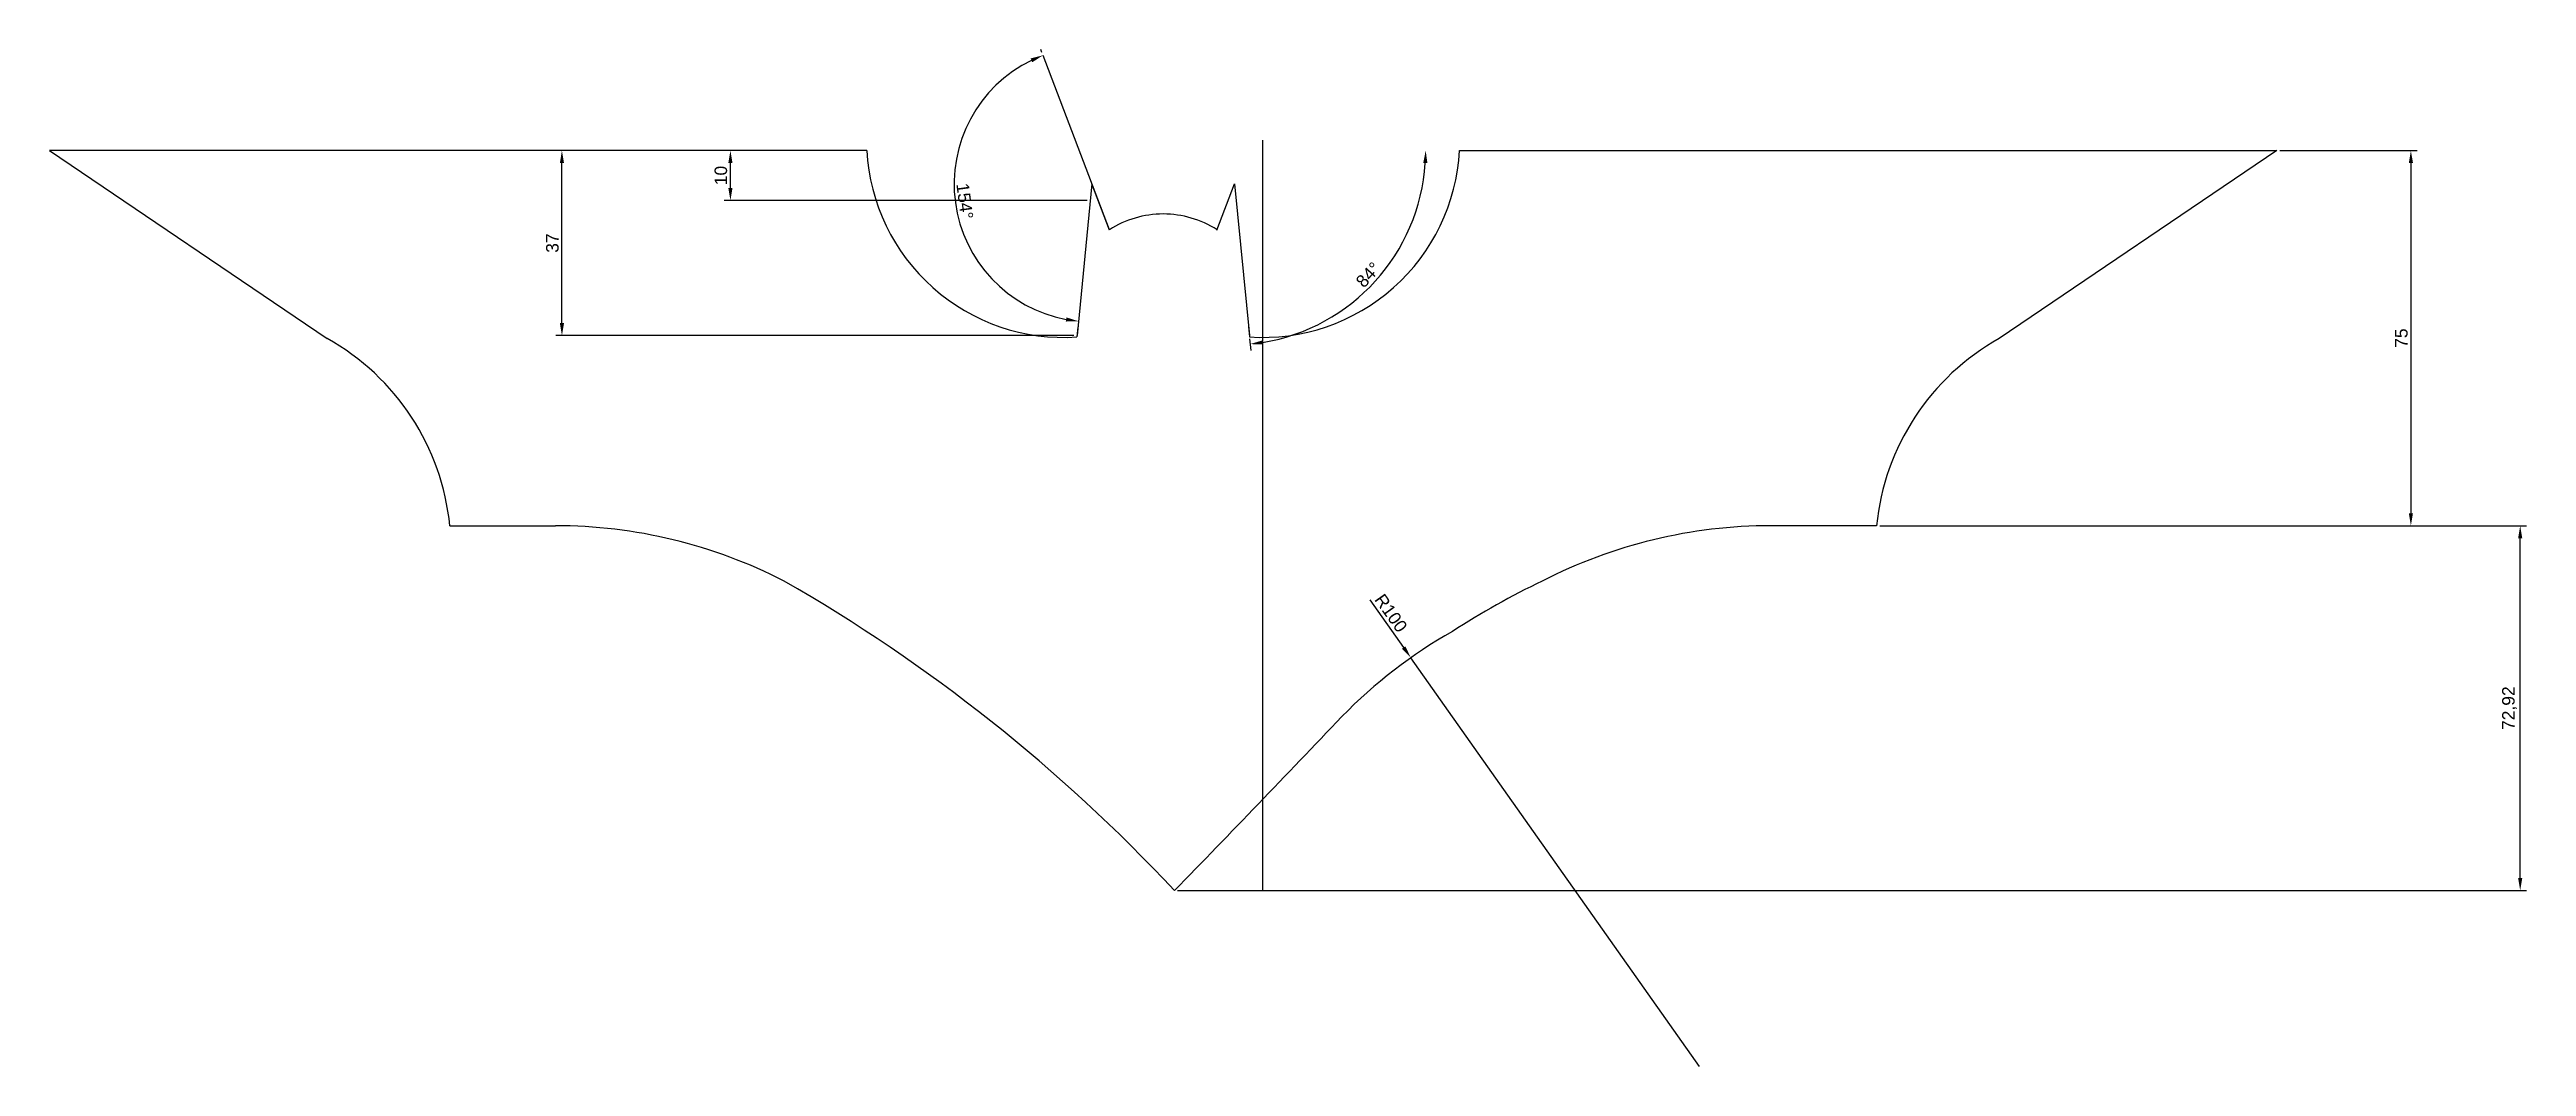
# Model space of a CAD drawing. Header units: millimetres. Extents: x 4027 to 4522, y 2314 to 2517.
import ezdxf

# ---------------------------------------------------------------- set-up
doc = ezdxf.new("R2010")
doc.units = ezdxf.units.MM
doc.styles.get("Standard").update_dxf_attribs({"font": 'arial.ttf'})
doc.dimstyles.new('ISO-25', dxfattribs={"dimtxt": 2.5, "dimasz": 2.5, "dimexe": 1.25, "dimexo": 0.625, "dimtad": 1, "dimtxsty": 'Standard', "dimcen": 2.5, "dimadec": 0, "dimazin": 0, "dimtfac": 1, "dimtmove": 0, "dimatfit": 3, "dimfxl": 1, "dimarcsym": 0})

# ---------------------------------------------------------------- blocks, each defined once
blk = doc.blocks.new('*D3')
at = {"color": 0, "lineweight": -2, "transparency": 16777216}
blk.add_line((4266.48, 2459.68), (4266.71, 2457.36), dxfattribs=at)
blk.add_arc((4262.78, 2497.3), 38.88, 279.2943, 356.3152, dxfattribs=at)
at = {"color": 0, "transparency": 16777216}
for points in [[(4301.17, 2494.81), (4302, 2494.79), (4301.66, 2497.3)], [(4269.12, 2458.52), (4269.01, 2459.34), (4266.58, 2458.61)]]:
    blk.add_solid(points, dxfattribs=at)
at = {"layer": 'Defpoints', "color": 0, "transparency": 16777216}
for p in [(4251.76, 2497.3), (4262.76, 2497.56), (4471.76, 2497.3), (4266.42, 2460.3), (4284.38, 2464.97)]:
    blk.add_point(p, dxfattribs=at)
at = {"color": 0, "transparency": 16777216, "insert": (4290.18, 2472.46), "char_height": 2.5, "attachment_point": 5, "rotation": 47.8048}
blk.add_mtext('84°', dxfattribs=at)
blk = doc.blocks.new('*D7')
at = {"color": 0, "lineweight": -2, "transparency": 16777216}
blk.add_line((4224.96, 2516.86), (4224.72, 2517.49), dxfattribs=at)
blk.add_arc((4234.96, 2490.58), 27.54, 116.0363, 259.187, dxfattribs=at)
at = {"color": 0, "transparency": 16777216}
for points in [[(4222.71, 2515.71), (4223.04, 2514.94), (4225.17, 2516.32)], [(4229.86, 2463.94), (4229.74, 2463.12), (4232.27, 2463.18)]]:
    blk.add_solid(points, dxfattribs=at)
at = {"layer": 'Defpoints', "color": 0, "transparency": 16777216}
for p in [(4225.19, 2516.27), (4208.77, 2499.08), (4234.97, 2490.62), (4238.44, 2481.44), (4231.99, 2460.3)]:
    blk.add_point(p, dxfattribs=at)
at = {"color": 0, "transparency": 16777216, "insert": (4209.55, 2487.18), "char_height": 2.5, "attachment_point": 5, "rotation": 277.6117}
blk.add_mtext('154°', dxfattribs=at)
blk = doc.blocks.new('*D8')
at = {"color": 0, "lineweight": -2, "transparency": 16777216}
for p, q in [((4290.53, 2407.47), (4297.25, 2397.95)), ((4356.38, 2314.22), (4298.7, 2395.91))]:
    blk.add_line(p, q, dxfattribs=at)
at = {"color": 0, "transparency": 16777216}
blk.add_solid([(4297.6, 2398.19), (4296.91, 2397.71), (4298.7, 2395.91)], dxfattribs=at)
at = {"layer": 'Defpoints', "color": 0, "transparency": 16777216}
for p in [(4298.7, 2395.91), (4356.38, 2314.22)]:
    blk.add_point(p, dxfattribs=at)
at = {"color": 0, "transparency": 16777216, "insert": (4294.72, 2404.83), "char_height": 2.5, "attachment_point": 5, "rotation": 305.227}
blk.add_mtext('R100', dxfattribs=at)
blk = doc.blocks.new('*D9')
at = {"color": 0, "lineweight": -2, "transparency": 16777216}
for p, q in [((4189.36, 2497.3), (4127.79, 2497.3)), ((4129.04, 2462.8), (4129.04, 2494.8)), ((4231.36, 2460.3), (4127.79, 2460.3))]:
    blk.add_line(p, q, dxfattribs=at)
at = {"color": 0, "transparency": 16777216}
for points in [[(4128.63, 2494.8), (4129.46, 2494.8), (4129.04, 2497.3)], [(4128.63, 2462.8), (4129.46, 2462.8), (4129.04, 2460.3)]]:
    blk.add_solid(points, dxfattribs=at)
at = {"layer": 'Defpoints', "color": 0, "transparency": 16777216}
for p in [(4129.04, 2497.3), (4189.98, 2497.3), (4231.99, 2460.3)]:
    blk.add_point(p, dxfattribs=at)
at = {"color": 0, "transparency": 16777216, "insert": (4127.14, 2478.8), "char_height": 2.5, "attachment_point": 5, "rotation": 90}
blk.add_mtext('37', dxfattribs=at)
blk = doc.blocks.new('*D10')
at = {"color": 0, "lineweight": -2, "transparency": 16777216}
for p, q in [((4189.36, 2497.3), (4161.46, 2497.3)), ((4162.71, 2489.8), (4162.71, 2494.8)), ((4234.02, 2487.3), (4161.46, 2487.3))]:
    blk.add_line(p, q, dxfattribs=at)
at = {"color": 0, "transparency": 16777216}
for points in [[(4162.3, 2494.8), (4163.13, 2494.8), (4162.71, 2497.3)], [(4162.3, 2489.8), (4163.13, 2489.8), (4162.71, 2487.3)]]:
    blk.add_solid(points, dxfattribs=at)
at = {"layer": 'Defpoints', "color": 0, "transparency": 16777216}
for p in [(4162.71, 2497.3), (4189.98, 2497.3), (4234.64, 2487.3)]:
    blk.add_point(p, dxfattribs=at)
at = {"color": 0, "transparency": 16777216, "insert": (4160.81, 2492.3), "char_height": 2.5, "attachment_point": 5, "rotation": 90}
blk.add_mtext('10', dxfattribs=at)
blk = doc.blocks.new('*D11')
at = {"color": 0, "lineweight": -2, "transparency": 16777216}
for p, q in [((4472.39, 2497.3), (4499.8, 2497.3)), ((4498.55, 2494.8), (4498.55, 2424.8)), ((4392.39, 2422.3), (4499.8, 2422.3))]:
    blk.add_line(p, q, dxfattribs=at)
at = {"color": 0, "transparency": 16777216}
for points in [[(4498.14, 2494.8), (4498.97, 2494.8), (4498.55, 2497.3)], [(4498.14, 2424.8), (4498.97, 2424.8), (4498.55, 2422.3)]]:
    blk.add_solid(points, dxfattribs=at)
at = {"layer": 'Defpoints', "color": 0, "transparency": 16777216}
for p in [(4471.76, 2497.3), (4391.76, 2422.3), (4498.55, 2422.3)]:
    blk.add_point(p, dxfattribs=at)
at = {"color": 0, "transparency": 16777216, "insert": (4496.66, 2459.8), "char_height": 2.5, "attachment_point": 5, "rotation": 90}
blk.add_mtext('75', dxfattribs=at)
blk = doc.blocks.new('*D15')
at = {"color": 0, "lineweight": -2, "transparency": 16777216}
for p, q in [((4499.18, 2422.3), (4521.65, 2422.3)), ((4520.4, 2351.88), (4520.4, 2419.8)), ((4252.08, 2349.38), (4521.65, 2349.38))]:
    blk.add_line(p, q, dxfattribs=at)
at = {"color": 0, "transparency": 16777216}
for points in [[(4519.98, 2419.8), (4520.81, 2419.8), (4520.4, 2422.3)], [(4519.98, 2351.88), (4520.81, 2351.88), (4520.4, 2349.38)]]:
    blk.add_solid(points, dxfattribs=at)
at = {"layer": 'Defpoints', "color": 0, "transparency": 16777216}
for p in [(4498.55, 2422.3), (4520.4, 2422.3), (4251.46, 2349.38)]:
    blk.add_point(p, dxfattribs=at)
at = {"color": 0, "transparency": 16777216, "insert": (4518.27, 2385.84), "char_height": 2.5, "attachment_point": 5, "rotation": 90}
blk.add_mtext('72,92', dxfattribs=at)

msp = doc.modelspace()

# ---------------------------------------------------------------- linework, layer by layer
for p, q in [((4238.44, 2481.443), (4225.186, 2516.274)), ((4189.981, 2497.299), (4026.641, 2497.299)), ((4026.641, 2497.299), (4082.134, 2459.72)), ((4189.981, 2497.299), (4106.641, 2497.299)), ((4269.046, 2499.377), (4269.046, 2349.377)), ((4308.424, 2497.299), (4471.765, 2497.299)), ((4308.424, 2497.299), (4391.765, 2497.299)), ((4471.765, 2497.299), (4416.272, 2459.72)), ((4234.966, 2490.616), (4231.989, 2460.299)), ((4238.463, 2481.382), (4234.966, 2490.616)), ((4259.942, 2481.382), (4263.439, 2490.616)), ((4263.439, 2490.616), (4266.417, 2460.299)), ((4232.161, 2462.052), (4231.962, 2460.03)), ((4266.244, 2462.052), (4266.443, 2460.03)), ((4106.641, 2422.299), (4127.734, 2422.299)), ((4391.765, 2422.299), (4370.672, 2422.299))]:
    msp.add_line(p, q)
for centre, radius, start, end in [((4229.359, 2499.377), 39.433, 183.01983, 273.7854), ((4269.046, 2499.377), 39.433, 266.2146, 356.98017), ((4249.203, 2464.769), 19.846, 90, 122.84145), ((4249.203, 2464.769), 19.846, 57.15855, 90), ((4058.541, 2417.534), 48.335, 5.6584, 60.78396), ((4439.864, 2417.534), 48.335, 119.21604, 174.3416), ((4127.734, 2322.299), 100, 62.80303, 90), ((4370.672, 2322.299), 100, 90, 117.19697), ((4007.471, 2121.823), 333.63, 43.00426, 60.16797), ((4397.318, 2261.063), 166.699, 115.72299, 122.80265), ((4356.379, 2314.218), 100, 119.58409, 135.62181), ((1437.253, 5089.282), 3927.699, 315.766402, 316.470321)]:
    msp.add_arc(centre, radius, start, end)

# ---------------------------------------------------------------- dimensions: what is measured, and where the dimension line sits
for base, line1, line2, picture, middle in [((4208.771, 2499.081), ((4234.966, 2490.616), (4231.989, 2460.299)), ((4238.44, 2481.443), (4225.186, 2516.274)), '*D7', (4209.553, 2487.185)), ((4284.377, 2464.968), ((4262.757, 2497.558), (4266.417, 2460.299)), ((4251.765, 2497.299), (4471.765, 2497.299)), '*D3', (4290.178, 2472.462))]:
    dim = msp.add_angular_dim_2l(base=base, line1=line1, line2=line2, dimstyle='ISO-25')
    dim.commit()
    dim.dimension.update_dxf_attribs({"geometry": picture, "text_midpoint": middle})
for base, p1, p2, picture, middle in [((4129.042, 2497.299), (4231.989, 2460.299), (4189.981, 2497.299), '*D9', (4127.14, 2478.799)), ((4162.713, 2497.299), (4234.641, 2487.299), (4189.981, 2497.299), '*D10', (4160.812, 2492.299)), ((4498.552, 2422.299), (4471.765, 2497.299), (4391.765, 2422.299), '*D11', (4496.656, 2459.799)), ((4520.398, 2422.299), (4251.456, 2349.377), (4498.552, 2422.299), '*D15', (4518.271, 2385.838))]:
    dim = msp.add_linear_dim(base=base, p1=p1, p2=p2, angle=90, dimstyle='ISO-25')
    dim.commit()
    dim.dimension.update_dxf_attribs({"geometry": picture, "text_midpoint": middle})
dim = msp.add_radius_dim(center=(4356.379, 2314.218), mpoint=(4298.697, 2395.905), dimstyle='ISO-25')
dim.commit()
dim.dimension.update_dxf_attribs({"geometry": '*D8', "text_midpoint": (4294.725, 2404.827)})

doc.saveas('drawing.dxf')
